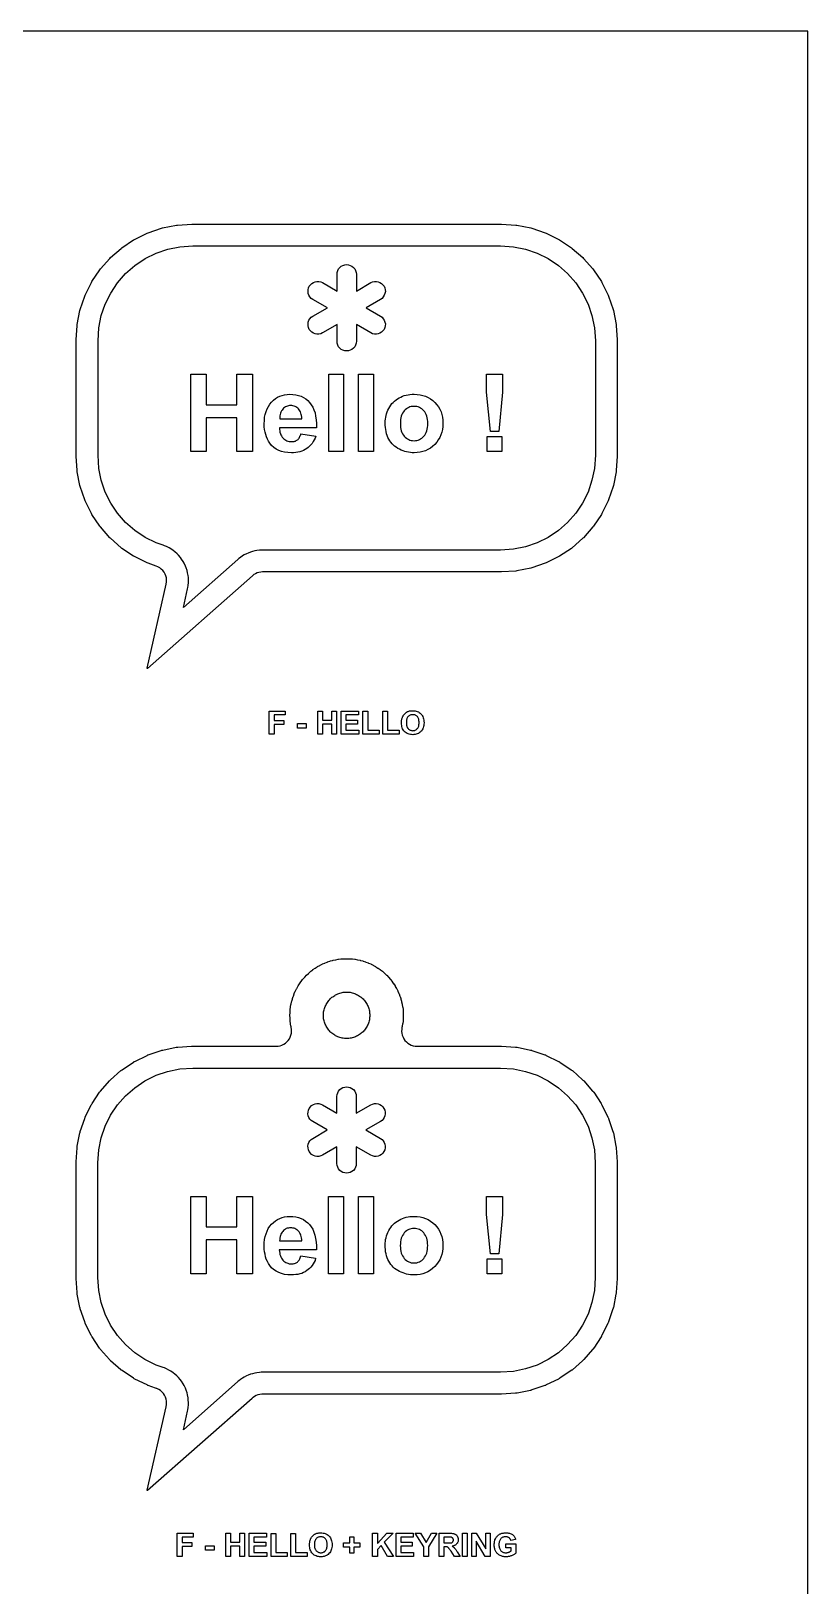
# Model space of a CAD drawing. Header units: millimetres. Extents: x 0 to 300, y 0 to 200.
# Drawn here: x 239.7 to 300, y 79.3 to 200 of the extents above; entities that cross this region are included whole.
import ezdxf

# ---------------------------------------------------------------- set-up
doc = ezdxf.new("R2010")
doc.units = ezdxf.units.MM
for name, color, linetype in [('CUT', 1, 'Continuous'), ('ENGRAVE', 5, 'Continuous'), ('LABELS', 250, 'Continuous'), ('SHEET', 8, 'Continuous')]:
    doc.layers.add(name, color=color, linetype=linetype)

msp = doc.modelspace()

# ---------------------------------------------------------------- linework, layer by layer
at = {"layer": 'CUT'}
for points in [[(248.7, 150.53), (248.7, 150.57), (250.19, 157.09), (250.21, 157.25), (250.22, 157.41), (250.2, 157.57), (250.16, 157.72), (250.1, 157.87), (250.02, 158.01), (249.93, 158.14), (249.81, 158.25), (249.69, 158.35), (249.55, 158.43), (249.4, 158.49), (248.79, 158.7), (248.72, 158.73), (247.73, 159.22), (247.66, 159.25), (246.75, 159.86), (246.69, 159.91), (245.86, 160.64), (245.81, 160.69), (245.08, 161.52), (245.03, 161.58), (244.42, 162.49), (244.38, 162.56), (243.9, 163.55), (243.87, 163.62), (243.51, 164.66), (243.49, 164.74), (243.28, 165.81), (243.27, 165.89), (243.2, 167.01), (243.2, 167.05), (243.2, 176.01), (243.2, 176.05), (243.27, 177.16), (243.28, 177.24), (243.49, 178.32), (243.51, 178.39), (243.87, 179.43), (243.9, 179.51), (244.38, 180.49), (244.42, 180.56), (245.03, 181.47), (245.08, 181.54), (245.81, 182.36), (245.86, 182.42), (246.69, 183.14), (246.75, 183.19), (247.66, 183.8), (247.73, 183.84), (248.72, 184.32), (248.79, 184.35), (249.83, 184.71), (249.9, 184.73), (250.98, 184.94), (251.06, 184.95), (252.18, 185.03), (252.21, 185.03), (276.18, 185.03), (276.21, 185.03), (277.33, 184.95), (277.41, 184.94), (278.49, 184.73), (278.56, 184.71), (279.6, 184.35), (279.67, 184.32), (280.66, 183.84), (280.73, 183.8), (281.64, 183.19), (281.7, 183.14), (282.53, 182.42), (282.59, 182.36), (283.31, 181.54), (283.36, 181.47), (283.97, 180.56), (284.01, 180.49), (284.49, 179.51), (284.52, 179.43), (284.88, 178.39), (284.9, 178.32), (285.11, 177.24), (285.12, 177.16), (285.19, 176.05), (285.2, 176.01), (285.2, 167.05), (285.19, 167.01), (285.12, 165.89), (285.11, 165.81), (284.9, 164.74), (284.88, 164.66), (284.52, 163.62), (284.49, 163.55), (284.01, 162.56), (283.97, 162.49), (283.36, 161.58), (283.31, 161.52), (282.59, 160.69), (282.53, 160.64), (281.7, 159.91), (281.64, 159.86), (280.73, 159.25), (280.66, 159.22), (279.67, 158.73), (279.6, 158.7), (278.56, 158.35), (278.49, 158.33), (277.41, 158.11), (277.33, 158.1), (276.21, 158.03), (276.18, 158.03), (257.67, 158.03), (257.53, 158.02), (257.38, 157.99), (257.25, 157.95), (257.12, 157.89), (256.99, 157.82), (256.88, 157.73), (248.73, 150.55)], [(248.7, 86.74), (248.7, 86.76), (248.71, 86.78), (250.18, 93.25), (250.19, 93.33), (250.2, 93.36), (250.21, 93.52), (250.2, 93.68), (250.18, 93.84), (250.13, 93.99), (250.06, 94.14), (249.97, 94.27), (249.87, 94.39), (249.75, 94.5), (249.61, 94.59), (249.47, 94.66), (249.44, 94.67), (249.36, 94.7), (248.8, 94.89), (248.77, 94.91), (248.73, 94.92), (248.7, 94.94), (247.75, 95.4), (247.71, 95.42), (247.68, 95.44), (247.64, 95.46), (246.76, 96.05), (246.73, 96.08), (246.7, 96.1), (246.67, 96.12), (245.87, 96.82), (245.84, 96.85), (245.82, 96.88), (245.79, 96.91), (245.09, 97.7), (245.07, 97.73), (245.04, 97.76), (245.02, 97.8), (244.43, 98.68), (244.41, 98.71), (244.39, 98.74), (244.37, 98.78), (243.9, 99.73), (243.89, 99.76), (243.87, 99.8), (243.86, 99.84), (243.52, 100.84), (243.51, 100.88), (243.5, 100.92), (243.49, 100.95), (243.28, 101.99), (243.27, 102.03), (243.27, 102.07), (243.27, 102.11), (243.19, 103.2), (243.19, 103.22), (243.19, 103.23), (243.19, 103.25), (243.19, 112.2), (243.19, 112.22), (243.19, 112.23), (243.19, 112.25), (243.27, 113.34), (243.27, 113.38), (243.27, 113.42), (243.28, 113.46), (243.49, 114.5), (243.5, 114.53), (243.51, 114.57), (243.52, 114.61), (243.86, 115.61), (243.87, 115.65), (243.89, 115.69), (243.9, 115.72), (244.37, 116.67), (244.39, 116.71), (244.41, 116.74), (244.43, 116.77), (245.02, 117.66), (245.04, 117.69), (245.07, 117.72), (245.09, 117.75), (245.79, 118.54), (245.82, 118.57), (245.84, 118.6), (245.87, 118.63), (246.67, 119.33), (246.7, 119.35), (246.73, 119.38), (246.76, 119.4), (247.64, 119.99), (247.68, 120.01), (247.71, 120.03), (247.75, 120.05), (248.7, 120.51), (248.73, 120.53), (248.77, 120.55), (248.8, 120.56), (249.81, 120.9), (249.85, 120.91), (249.88, 120.92), (249.92, 120.93), (250.96, 121.14), (251, 121.14), (251.04, 121.15), (251.08, 121.15), (252.16, 121.22), (252.18, 121.22), (252.2, 121.22), (252.22, 121.23), (258.72, 121.23), (258.88, 121.23), (259.03, 121.26), (259.17, 121.31), (259.31, 121.38), (259.44, 121.46), (259.56, 121.56), (259.66, 121.68), (259.75, 121.8), (259.82, 121.94), (259.87, 122.08), (259.91, 122.23), (259.92, 122.38), (259.92, 122.54), (259.9, 122.69), (259.88, 122.75), (259.87, 122.78), (259.84, 122.97), (259.84, 122.99), (259.82, 123.18), (259.81, 123.21), (259.8, 123.39), (259.8, 123.42), (259.79, 123.61), (259.79, 123.64), (259.8, 123.83), (259.8, 123.86), (259.81, 124.04), (259.82, 124.07), (259.84, 124.26), (259.84, 124.29), (259.87, 124.47), (259.88, 124.5), (259.92, 124.68), (259.93, 124.71), (259.98, 124.89), (259.99, 124.92), (260.05, 125.09), (260.06, 125.12), (260.12, 125.3), (260.13, 125.32), (260.21, 125.49), (260.22, 125.52), (260.31, 125.69), (260.32, 125.71), (260.41, 125.87), (260.43, 125.9), (260.53, 126.06), (260.54, 126.08), (260.65, 126.23), (260.67, 126.26), (260.78, 126.4), (260.8, 126.43), (260.92, 126.57), (260.94, 126.59), (261.07, 126.73), (261.09, 126.75), (261.23, 126.88), (261.25, 126.89), (261.39, 127.02), (261.41, 127.04), (261.56, 127.15), (261.58, 127.17), (261.74, 127.28), (261.76, 127.29), (261.92, 127.39), (261.94, 127.41), (262.11, 127.5), (262.13, 127.51), (262.3, 127.6), (262.33, 127.61), (262.5, 127.68), (262.52, 127.7), (262.7, 127.76), (262.72, 127.77), (262.9, 127.83), (262.93, 127.84), (263.11, 127.89), (263.14, 127.9), (263.32, 127.94), (263.35, 127.94), (263.53, 127.98), (263.56, 127.98), (263.75, 128), (263.78, 128.01), (263.96, 128.02), (263.99, 128.02), (264.18, 128.02), (264.21, 128.02), (264.39, 128.02), (264.42, 128.02), (264.61, 128.01), (264.64, 128), (264.82, 127.98), (264.85, 127.98), (265.04, 127.94), (265.07, 127.94), (265.25, 127.9), (265.28, 127.89), (265.46, 127.84), (265.48, 127.83), (265.66, 127.77), (265.69, 127.76), (265.86, 127.7), (265.89, 127.68), (266.06, 127.61), (266.09, 127.6), (266.25, 127.51), (266.28, 127.5), (266.44, 127.41), (266.47, 127.39), (266.62, 127.29), (266.65, 127.28), (266.8, 127.17), (266.83, 127.15), (266.97, 127.04), (267, 127.02), (267.14, 126.89), (267.16, 126.88), (267.29, 126.75), (267.31, 126.73), (267.44, 126.59), (267.46, 126.57), (267.58, 126.43), (267.6, 126.4), (267.72, 126.26), (267.74, 126.23), (267.84, 126.08), (267.86, 126.06), (267.96, 125.9), (267.97, 125.87), (268.07, 125.71), (268.08, 125.69), (268.16, 125.52), (268.18, 125.49), (268.25, 125.32), (268.26, 125.3), (268.33, 125.12), (268.34, 125.09), (268.4, 124.92), (268.41, 124.89), (268.46, 124.71), (268.46, 124.68), (268.51, 124.5), (268.51, 124.47), (268.54, 124.29), (268.55, 124.26), (268.57, 124.07), (268.57, 124.04), (268.59, 123.86), (268.59, 123.83), (268.59, 123.64), (268.59, 123.61), (268.59, 123.42), (268.59, 123.39), (268.57, 123.21), (268.57, 123.18), (268.55, 122.99), (268.54, 122.97), (268.51, 122.78), (268.51, 122.75), (268.49, 122.69), (268.47, 122.54), (268.46, 122.38), (268.48, 122.23), (268.51, 122.08), (268.57, 121.94), (268.64, 121.8), (268.72, 121.68), (268.83, 121.56), (268.94, 121.46), (269.07, 121.38), (269.21, 121.31), (269.36, 121.26), (269.51, 121.23), (269.66, 121.23), (276.16, 121.23), (276.18, 121.22), (276.2, 121.22), (276.22, 121.22), (277.31, 121.15), (277.35, 121.15), (277.39, 121.14), (277.43, 121.14), (278.46, 120.93), (278.5, 120.92), (278.54, 120.91), (278.58, 120.9), (279.58, 120.56), (279.62, 120.55), (279.65, 120.53), (279.69, 120.51), (280.64, 120.05), (280.67, 120.03), (280.71, 120.01), (280.74, 119.99), (281.62, 119.4), (281.65, 119.38), (281.69, 119.35), (281.72, 119.33), (282.51, 118.63), (282.54, 118.6), (282.57, 118.57), (282.6, 118.54), (283.29, 117.75), (283.32, 117.72), (283.34, 117.69), (283.37, 117.66), (283.95, 116.77), (283.98, 116.74), (283.99, 116.71), (284.01, 116.67), (284.48, 115.72), (284.5, 115.69), (284.51, 115.65), (284.53, 115.61), (284.87, 114.61), (284.88, 114.57), (284.89, 114.53), (284.9, 114.5), (285.1, 113.46), (285.11, 113.42), (285.12, 113.38), (285.12, 113.34), (285.19, 112.25), (285.19, 112.23), (285.19, 112.22), (285.19, 112.2), (285.19, 103.25), (285.19, 103.23), (285.19, 103.22), (285.19, 103.2), (285.12, 102.11), (285.12, 102.07), (285.11, 102.03), (285.1, 101.99), (284.9, 100.95), (284.89, 100.92), (284.88, 100.88), (284.87, 100.84), (284.53, 99.84), (284.51, 99.8), (284.5, 99.76), (284.48, 99.73), (284.01, 98.78), (283.99, 98.74), (283.98, 98.71), (283.95, 98.68), (283.37, 97.8), (283.34, 97.76), (283.32, 97.73), (283.29, 97.7), (282.6, 96.91), (282.57, 96.88), (282.54, 96.85), (282.51, 96.82), (281.72, 96.12), (281.69, 96.1), (281.65, 96.08), (281.62, 96.05), (280.74, 95.46), (280.71, 95.44), (280.67, 95.42), (280.64, 95.4), (279.69, 94.94), (279.65, 94.92), (279.62, 94.91), (279.58, 94.89), (278.58, 94.55), (278.54, 94.54), (278.5, 94.53), (278.46, 94.52), (277.43, 94.31), (277.39, 94.31), (277.35, 94.3), (277.31, 94.3), (276.22, 94.23), (276.2, 94.23), (276.18, 94.23), (276.16, 94.23), (257.7, 94.23), (257.63, 94.22), (257.6, 94.22), (257.45, 94.2), (257.31, 94.17), (257.18, 94.12), (257.05, 94.05), (256.93, 93.97), (256.9, 93.95), (256.85, 93.9), (248.74, 86.76), (248.72, 86.75)], [(265.99, 123.63), (265.99, 123.54), (265.98, 123.45), (265.97, 123.36), (265.96, 123.27), (265.94, 123.19), (265.92, 123.1), (265.89, 123.02), (265.86, 122.94), (265.82, 122.86), (265.78, 122.78), (265.74, 122.7), (265.69, 122.63), (265.64, 122.55), (265.58, 122.48), (265.53, 122.42), (265.47, 122.35), (265.4, 122.29), (265.33, 122.23), (265.27, 122.18), (265.19, 122.13), (265.12, 122.08), (265.04, 122.04), (264.96, 122), (264.88, 121.96), (264.8, 121.93), (264.72, 121.9), (264.63, 121.88), (264.54, 121.86), (264.46, 121.84), (264.37, 121.83), (264.28, 121.83), (264.19, 121.83), (264.1, 121.83), (264.02, 121.83), (263.93, 121.84), (263.84, 121.86), (263.76, 121.88), (263.67, 121.9), (263.59, 121.93), (263.5, 121.96), (263.42, 122), (263.34, 122.04), (263.27, 122.08), (263.19, 122.13), (263.12, 122.18), (263.05, 122.23), (262.98, 122.29), (262.92, 122.35), (262.86, 122.42), (262.8, 122.48), (262.75, 122.55), (262.7, 122.63), (262.65, 122.7), (262.61, 122.78), (262.57, 122.86), (262.53, 122.94), (262.5, 123.02), (262.47, 123.1), (262.45, 123.19), (262.43, 123.27), (262.41, 123.36), (262.4, 123.45), (262.39, 123.54), (262.39, 123.63), (262.39, 123.71), (262.4, 123.8), (262.41, 123.89), (262.43, 123.98), (262.45, 124.06), (262.47, 124.15), (262.5, 124.23), (262.53, 124.31), (262.57, 124.39), (262.61, 124.47), (262.65, 124.55), (262.7, 124.63), (262.75, 124.7), (262.8, 124.77), (262.86, 124.83), (262.92, 124.9), (262.98, 124.96), (263.05, 125.02), (263.12, 125.07), (263.19, 125.12), (263.27, 125.17), (263.34, 125.21), (263.42, 125.25), (263.5, 125.29), (263.59, 125.32), (263.67, 125.35), (263.76, 125.37), (263.84, 125.39), (263.93, 125.41), (264.02, 125.42), (264.1, 125.42), (264.19, 125.43), (264.28, 125.42), (264.37, 125.42), (264.46, 125.41), (264.54, 125.39), (264.63, 125.37), (264.72, 125.35), (264.8, 125.32), (264.88, 125.29), (264.96, 125.25), (265.04, 125.21), (265.12, 125.17), (265.19, 125.12), (265.27, 125.07), (265.33, 125.02), (265.4, 124.96), (265.47, 124.9), (265.53, 124.83), (265.58, 124.77), (265.64, 124.7), (265.69, 124.63), (265.74, 124.55), (265.78, 124.47), (265.82, 124.39), (265.86, 124.31), (265.89, 124.23), (265.92, 124.15), (265.94, 124.06), (265.96, 123.98), (265.97, 123.89), (265.98, 123.8), (265.99, 123.71)]]:
    msp.add_lwpolyline(points, close=True, dxfattribs=at)
at = {"layer": 'ENGRAVE'}
for points in [[(244.9, 167.08), (244.9, 175.97), (244.96, 176.98), (245.15, 177.92), (245.45, 178.82), (245.88, 179.67), (246.41, 180.47), (247.04, 181.19), (247.75, 181.82), (248.55, 182.35), (249.4, 182.77), (250.31, 183.07), (251.24, 183.26), (252.25, 183.33), (276.14, 183.33), (277.15, 183.26), (278.08, 183.07), (278.99, 182.77), (279.84, 182.35), (280.64, 181.82), (281.35, 181.19), (281.98, 180.47), (282.51, 179.67), (282.94, 178.82), (283.24, 177.92), (283.43, 176.98), (283.5, 175.97), (283.5, 167.08), (283.43, 166.07), (283.24, 165.14), (282.94, 164.23), (282.51, 163.38), (281.98, 162.59), (281.35, 161.87), (280.64, 161.24), (279.84, 160.71), (278.99, 160.29), (278.08, 159.98), (277.15, 159.79), (276.14, 159.73), (257.67, 159.73), (257.57, 159.72), (257.42, 159.72), (257.22, 159.69), (257.08, 159.66), (256.88, 159.62), (256.74, 159.57), (256.55, 159.5), (256.42, 159.44), (256.24, 159.35), (256.12, 159.27), (255.95, 159.16), (255.83, 159.07), (255.75, 159), (251.52, 155.28), (251.84, 156.71), (251.87, 156.82), (251.89, 156.98), (251.91, 157.21), (251.91, 157.37), (251.91, 157.59), (251.89, 157.75), (251.85, 157.97), (251.81, 158.13), (251.74, 158.35), (251.68, 158.49), (251.58, 158.7), (251.51, 158.84), (251.38, 159.03), (251.29, 159.16), (251.14, 159.33), (251.03, 159.44), (250.86, 159.59), (250.73, 159.69), (250.54, 159.82), (250.41, 159.9), (250.2, 160), (250.05, 160.06), (249.95, 160.1), (249.4, 160.29), (248.55, 160.71), (247.75, 161.24), (247.04, 161.87), (246.41, 162.59), (245.88, 163.38), (245.45, 164.23), (245.15, 165.14), (244.96, 166.07)], [(263.46, 181.27), (263.5, 181.41), (263.57, 181.54), (263.66, 181.66), (263.78, 181.75), (263.91, 181.82), (264.05, 181.86), (264.2, 181.88), (264.34, 181.86), (264.48, 181.82), (264.61, 181.75), (264.73, 181.66), (264.82, 181.54), (264.89, 181.41), (264.93, 181.27), (264.95, 181.13), (264.95, 179.83), (266.07, 180.48), (266.21, 180.54), (266.35, 180.57), (266.5, 180.58), (266.64, 180.55), (266.78, 180.5), (266.9, 180.42), (267.01, 180.32), (267.1, 180.2), (267.16, 180.07), (267.19, 179.92), (267.2, 179.78), (267.17, 179.63), (267.12, 179.5), (267.04, 179.37), (266.94, 179.26), (266.82, 179.18), (265.7, 178.53), (266.82, 177.88), (266.94, 177.79), (267.04, 177.68), (267.12, 177.56), (267.17, 177.42), (267.2, 177.28), (267.19, 177.13), (267.16, 176.99), (267.1, 176.85), (267.01, 176.73), (266.9, 176.63), (266.78, 176.55), (266.64, 176.5), (266.5, 176.48), (266.35, 176.48), (266.21, 176.52), (266.07, 176.58), (264.95, 177.23), (264.95, 175.93), (264.93, 175.78), (264.89, 175.64), (264.82, 175.51), (264.73, 175.4), (264.61, 175.3), (264.48, 175.23), (264.34, 175.19), (264.2, 175.18), (264.05, 175.19), (263.91, 175.23), (263.78, 175.3), (263.66, 175.4), (263.57, 175.51), (263.5, 175.64), (263.46, 175.78), (263.45, 175.93), (263.45, 177.23), (262.32, 176.58), (262.18, 176.52), (262.04, 176.48), (261.89, 176.48), (261.75, 176.5), (261.61, 176.55), (261.49, 176.63), (261.38, 176.73), (261.29, 176.85), (261.23, 176.99), (261.2, 177.13), (261.2, 177.28), (261.22, 177.42), (261.27, 177.56), (261.35, 177.68), (261.45, 177.79), (261.57, 177.88), (262.7, 178.53), (261.57, 179.18), (261.45, 179.26), (261.35, 179.37), (261.27, 179.5), (261.22, 179.63), (261.2, 179.78), (261.2, 179.92), (261.23, 180.07), (261.29, 180.2), (261.38, 180.32), (261.49, 180.42), (261.61, 180.5), (261.75, 180.55), (261.89, 180.58), (262.04, 180.57), (262.18, 180.54), (262.32, 180.48), (263.45, 179.83), (263.45, 181.13)], [(253.3, 171.01), (255.68, 171.01), (255.68, 173.38), (256.89, 173.38), (256.89, 167.38), (255.68, 167.38), (255.68, 170), (253.3, 170), (253.3, 167.38), (252.09, 167.38), (252.09, 173.38), (253.3, 173.38)], [(263.95, 167.38), (262.8, 167.38), (262.8, 173.38), (263.95, 173.38)], [(266.27, 167.38), (265.12, 167.38), (265.12, 173.38), (266.27, 173.38)], [(276.3, 173.38), (276.3, 171.97), (276, 168.92), (275.35, 168.92), (275.05, 171.97), (275.05, 173.38)], [(261.6, 168.14), (261.51, 168.01), (261.42, 167.9), (261.32, 167.79), (261.21, 167.69), (261.1, 167.61), (260.98, 167.53), (260.85, 167.46), (260.71, 167.41), (260.56, 167.36), (260.41, 167.32), (260.25, 167.3), (260.08, 167.28), (259.91, 167.28), (259.63, 167.29), (259.38, 167.32), (259.14, 167.38), (258.92, 167.46), (258.72, 167.57), (258.54, 167.69), (258.37, 167.84), (258.23, 168.02), (258.13, 168.17), (258.04, 168.33), (257.97, 168.51), (257.91, 168.69), (257.86, 168.88), (257.83, 169.08), (257.8, 169.3), (257.8, 169.52), (257.81, 169.78), (257.83, 170.03), (257.88, 170.26), (257.94, 170.48), (258.02, 170.68), (258.12, 170.87), (258.23, 171.05), (258.36, 171.21), (258.51, 171.35), (258.66, 171.48), (258.83, 171.58), (259, 171.67), (259.19, 171.73), (259.38, 171.78), (259.58, 171.81), (259.79, 171.82), (260.03, 171.81), (260.25, 171.78), (260.46, 171.73), (260.66, 171.66), (260.84, 171.57), (261.02, 171.46), (261.18, 171.33), (261.32, 171.18), (261.45, 171.01), (261.57, 170.82), (261.66, 170.6), (261.74, 170.37), (261.79, 170.11), (261.83, 169.84), (261.86, 169.54), (261.86, 169.22), (258.98, 169.22), (258.98, 169.09), (259, 168.98), (259.02, 168.87), (259.05, 168.76), (259.09, 168.67), (259.14, 168.58), (259.19, 168.5), (259.26, 168.42), (259.32, 168.35), (259.4, 168.3), (259.47, 168.25), (259.55, 168.21), (259.64, 168.18), (259.73, 168.15), (259.82, 168.14), (259.92, 168.14), (259.98, 168.14), (260.05, 168.15), (260.11, 168.16), (260.17, 168.17), (260.22, 168.19), (260.28, 168.22), (260.33, 168.25), (260.37, 168.28), (260.42, 168.32), (260.46, 168.37), (260.5, 168.42), (260.53, 168.48), (260.57, 168.54), (260.6, 168.61), (260.63, 168.68), (260.65, 168.76), (261.8, 168.57), (261.74, 168.41), (261.67, 168.27)], [(267.26, 170.17), (267.3, 170.31), (267.35, 170.45), (267.4, 170.59), (267.47, 170.72), (267.54, 170.85), (267.63, 170.97), (267.71, 171.09), (267.81, 171.19), (267.91, 171.29), (268.03, 171.38), (268.14, 171.46), (268.27, 171.54), (268.4, 171.6), (268.54, 171.66), (268.67, 171.71), (268.82, 171.75), (268.96, 171.78), (269.11, 171.8), (269.27, 171.82), (269.43, 171.82), (269.67, 171.81), (269.9, 171.78), (270.12, 171.73), (270.32, 171.66), (270.52, 171.57), (270.71, 171.46), (270.88, 171.33), (271.04, 171.18), (271.19, 171.01), (271.32, 170.84), (271.43, 170.65), (271.52, 170.46), (271.58, 170.25), (271.63, 170.03), (271.66, 169.8), (271.67, 169.56), (271.66, 169.32), (271.63, 169.09), (271.58, 168.87), (271.51, 168.66), (271.42, 168.46), (271.31, 168.27), (271.19, 168.09), (271.04, 167.93), (270.87, 167.77), (270.7, 167.64), (270.51, 167.53), (270.32, 167.44), (270.11, 167.37), (269.9, 167.32), (269.67, 167.29), (269.43, 167.28), (269.29, 167.28), (269.14, 167.29), (268.99, 167.32), (268.85, 167.35), (268.71, 167.38), (268.57, 167.43), (268.43, 167.48), (268.29, 167.55), (268.16, 167.62), (268.04, 167.7), (267.92, 167.79), (267.82, 167.88), (267.72, 167.98), (267.63, 168.09), (267.54, 168.21), (267.47, 168.34), (267.4, 168.47), (267.35, 168.61), (267.3, 168.76), (267.26, 168.92), (267.23, 169.08), (267.2, 169.25), (267.19, 169.43), (267.19, 169.61), (267.19, 169.75), (267.2, 169.89), (267.23, 170.04)], [(260.65, 170.36), (260.61, 170.45), (260.57, 170.54), (260.52, 170.61), (260.46, 170.68), (260.4, 170.74), (260.33, 170.79), (260.26, 170.84), (260.19, 170.88), (260.11, 170.9), (260.03, 170.92), (259.95, 170.94), (259.86, 170.94), (259.77, 170.94), (259.68, 170.92), (259.6, 170.9), (259.52, 170.87), (259.44, 170.83), (259.37, 170.79), (259.3, 170.73), (259.24, 170.67), (259.18, 170.59), (259.13, 170.52), (259.09, 170.43), (259.06, 170.34), (259.03, 170.25), (259.01, 170.14), (259, 170.04), (259, 169.92), (260.72, 169.92), (260.71, 170.04), (260.7, 170.16), (260.67, 170.26)], [(268.44, 168.98), (268.49, 168.86), (268.54, 168.75), (268.6, 168.65), (268.67, 168.56), (268.75, 168.48), (268.84, 168.41), (268.92, 168.35), (269.02, 168.3), (269.11, 168.26), (269.21, 168.24), (269.32, 168.22), (269.43, 168.21), (269.54, 168.22), (269.65, 168.24), (269.75, 168.26), (269.84, 168.3), (269.94, 168.35), (270.02, 168.41), (270.11, 168.48), (270.19, 168.56), (270.26, 168.65), (270.32, 168.75), (270.37, 168.86), (270.41, 168.98), (270.45, 169.11), (270.47, 169.25), (270.49, 169.4), (270.49, 169.56), (270.49, 169.71), (270.47, 169.86), (270.45, 169.99), (270.41, 170.12), (270.37, 170.24), (270.32, 170.35), (270.26, 170.45), (270.19, 170.54), (270.11, 170.62), (270.02, 170.69), (269.94, 170.75), (269.84, 170.8), (269.75, 170.84), (269.65, 170.86), (269.54, 170.88), (269.43, 170.88), (269.32, 170.88), (269.21, 170.86), (269.11, 170.84), (269.02, 170.8), (268.92, 170.75), (268.84, 170.69), (268.75, 170.62), (268.67, 170.54), (268.6, 170.45), (268.54, 170.35), (268.49, 170.24), (268.44, 170.12), (268.41, 169.99), (268.38, 169.85), (268.37, 169.71), (268.37, 169.55), (268.37, 169.39), (268.38, 169.24), (268.41, 169.11)], [(276.25, 168.53), (276.25, 167.38), (275.1, 167.38), (275.1, 168.53)], [(244.89, 112.17), (244.96, 113.18), (245.15, 114.11), (245.45, 115.02), (245.87, 115.87), (246.4, 116.67), (247.03, 117.38), (247.75, 118.01), (248.54, 118.54), (249.4, 118.97), (250.3, 119.27), (251.24, 119.46), (252.25, 119.53), (276.14, 119.53), (277.15, 119.46), (278.08, 119.27), (278.98, 118.97), (279.84, 118.54), (280.63, 118.01), (281.35, 117.38), (281.98, 116.67), (282.51, 115.87), (282.93, 115.02), (283.24, 114.11), (283.43, 113.18), (283.49, 112.17), (283.49, 103.28), (283.43, 102.27), (283.24, 101.34), (282.93, 100.43), (282.51, 99.58), (281.98, 98.78), (281.35, 98.07), (280.63, 97.44), (279.84, 96.91), (278.98, 96.48), (278.08, 96.18), (277.15, 95.99), (276.14, 95.93), (257.67, 95.93), (257.57, 95.92), (257.42, 95.91), (257.22, 95.89), (257.08, 95.86), (256.88, 95.81), (256.74, 95.77), (256.55, 95.7), (256.42, 95.64), (256.24, 95.55), (256.11, 95.47), (255.95, 95.36), (255.83, 95.27), (255.75, 95.2), (251.52, 91.47), (251.84, 92.91), (251.86, 93.02), (251.89, 93.18), (251.91, 93.41), (251.91, 93.56), (251.9, 93.79), (251.89, 93.95), (251.85, 94.17), (251.81, 94.33), (251.74, 94.54), (251.68, 94.69), (251.58, 94.9), (251.5, 95.04), (251.38, 95.23), (251.28, 95.36), (251.14, 95.53), (251.02, 95.64), (250.86, 95.79), (250.73, 95.89), (250.54, 96.02), (250.4, 96.1), (250.2, 96.2), (250.05, 96.26), (249.95, 96.3), (249.4, 96.48), (248.54, 96.91), (247.75, 97.44), (247.03, 98.07), (246.4, 98.78), (245.87, 99.58), (245.45, 100.43), (245.15, 101.34), (244.96, 102.27), (244.89, 103.28)], [(263.5, 117.61), (263.57, 117.74), (263.66, 117.86), (263.78, 117.95), (263.91, 118.02), (264.05, 118.06), (264.19, 118.08), (264.34, 118.06), (264.48, 118.02), (264.61, 117.95), (264.72, 117.86), (264.82, 117.74), (264.89, 117.61), (264.93, 117.47), (264.94, 117.33), (264.94, 116.02), (266.07, 116.67), (266.2, 116.74), (266.35, 116.77), (266.49, 116.77), (266.64, 116.75), (266.78, 116.7), (266.9, 116.62), (267.01, 116.52), (267.09, 116.4), (267.15, 116.27), (267.19, 116.12), (267.19, 115.98), (267.17, 115.83), (267.12, 115.69), (267.04, 115.57), (266.94, 115.46), (266.82, 115.38), (265.69, 114.73), (266.82, 114.07), (266.94, 113.99), (267.04, 113.88), (267.12, 113.76), (267.17, 113.62), (267.19, 113.47), (267.19, 113.33), (267.15, 113.18), (267.09, 113.05), (267.01, 112.93), (266.9, 112.83), (266.78, 112.75), (266.64, 112.7), (266.49, 112.68), (266.35, 112.68), (266.2, 112.71), (266.07, 112.78), (264.94, 113.43), (264.94, 112.13), (264.93, 111.98), (264.89, 111.84), (264.82, 111.71), (264.72, 111.59), (264.61, 111.5), (264.48, 111.43), (264.34, 111.39), (264.19, 111.38), (264.05, 111.39), (263.91, 111.43), (263.78, 111.5), (263.66, 111.59), (263.57, 111.71), (263.5, 111.84), (263.46, 111.98), (263.44, 112.13), (263.44, 113.43), (262.32, 112.78), (262.18, 112.71), (262.04, 112.68), (261.89, 112.68), (261.75, 112.7), (261.61, 112.75), (261.48, 112.83), (261.38, 112.93), (261.29, 113.05), (261.23, 113.18), (261.2, 113.33), (261.19, 113.47), (261.22, 113.62), (261.27, 113.76), (261.35, 113.88), (261.45, 113.99), (261.57, 114.07), (262.69, 114.73), (261.57, 115.38), (261.45, 115.46), (261.35, 115.57), (261.27, 115.69), (261.22, 115.83), (261.19, 115.98), (261.2, 116.12), (261.23, 116.27), (261.29, 116.4), (261.38, 116.52), (261.48, 116.62), (261.61, 116.7), (261.75, 116.75), (261.89, 116.77), (262.04, 116.77), (262.18, 116.74), (262.32, 116.67), (263.44, 116.02), (263.44, 117.33), (263.46, 117.47)], [(255.68, 107.21), (255.68, 109.57), (256.89, 109.57), (256.89, 103.57), (255.68, 103.57), (255.68, 106.2), (253.3, 106.2), (253.3, 103.57), (252.09, 103.57), (252.09, 109.57), (253.3, 109.57), (253.3, 107.21)], [(262.79, 103.57), (262.79, 109.57), (263.94, 109.57), (263.94, 103.57)], [(265.12, 103.57), (265.12, 109.57), (266.27, 109.57), (266.27, 103.57)], [(276.3, 108.17), (276, 105.12), (275.35, 105.12), (275.05, 108.17), (275.05, 109.57), (276.3, 109.57)], [(261.51, 104.21), (261.42, 104.09), (261.32, 103.99), (261.21, 103.89), (261.1, 103.81), (260.97, 103.73), (260.84, 103.66), (260.71, 103.6), (260.56, 103.56), (260.41, 103.52), (260.25, 103.5), (260.08, 103.48), (259.9, 103.48), (259.63, 103.49), (259.37, 103.52), (259.14, 103.58), (258.92, 103.66), (258.72, 103.77), (258.53, 103.89), (258.37, 104.04), (258.23, 104.22), (258.12, 104.37), (258.04, 104.53), (257.96, 104.71), (257.9, 104.89), (257.86, 105.08), (257.82, 105.28), (257.8, 105.49), (257.8, 105.71), (257.8, 105.98), (257.83, 106.23), (257.88, 106.46), (257.94, 106.68), (258.02, 106.88), (258.11, 107.07), (258.23, 107.25), (258.36, 107.41), (258.51, 107.55), (258.66, 107.67), (258.83, 107.78), (259, 107.87), (259.18, 107.93), (259.38, 107.98), (259.58, 108.01), (259.79, 108.02), (260.03, 108.01), (260.25, 107.98), (260.46, 107.93), (260.66, 107.86), (260.84, 107.77), (261.01, 107.66), (261.17, 107.53), (261.32, 107.38), (261.45, 107.21), (261.56, 107.02), (261.66, 106.8), (261.73, 106.57), (261.79, 106.31), (261.83, 106.03), (261.85, 105.74), (261.86, 105.42), (258.97, 105.42), (258.98, 105.29), (259, 105.17), (259.02, 105.06), (259.05, 104.96), (259.09, 104.87), (259.14, 104.78), (259.19, 104.69), (259.25, 104.62), (259.32, 104.55), (259.39, 104.5), (259.47, 104.45), (259.55, 104.41), (259.64, 104.38), (259.73, 104.35), (259.82, 104.34), (259.92, 104.34), (259.98, 104.34), (260.05, 104.34), (260.11, 104.36), (260.16, 104.37), (260.22, 104.39), (260.27, 104.42), (260.32, 104.45), (260.37, 104.48), (260.41, 104.52), (260.46, 104.57), (260.5, 104.62), (260.53, 104.68), (260.57, 104.74), (260.6, 104.81), (260.62, 104.88), (260.65, 104.96), (261.79, 104.77), (261.74, 104.61), (261.67, 104.47), (261.59, 104.33)], [(267.29, 106.51), (267.34, 106.65), (267.4, 106.78), (267.47, 106.92), (267.54, 107.05), (267.62, 107.17), (267.71, 107.28), (267.81, 107.39), (267.91, 107.49), (268.02, 107.58), (268.14, 107.66), (268.27, 107.74), (268.4, 107.8), (268.53, 107.86), (268.67, 107.91), (268.82, 107.95), (268.96, 107.98), (269.11, 108), (269.27, 108.01), (269.42, 108.02), (269.66, 108.01), (269.89, 107.98), (270.11, 107.93), (270.32, 107.86), (270.52, 107.77), (270.7, 107.66), (270.88, 107.53), (271.04, 107.38), (271.19, 107.21), (271.32, 107.04), (271.42, 106.85), (271.51, 106.65), (271.58, 106.45), (271.63, 106.23), (271.66, 106), (271.67, 105.76), (271.66, 105.52), (271.63, 105.29), (271.58, 105.07), (271.51, 104.86), (271.42, 104.66), (271.31, 104.47), (271.18, 104.29), (271.03, 104.12), (270.87, 103.97), (270.7, 103.84), (270.51, 103.73), (270.32, 103.64), (270.11, 103.57), (269.89, 103.52), (269.67, 103.49), (269.43, 103.48), (269.28, 103.48), (269.14, 103.49), (268.99, 103.51), (268.85, 103.54), (268.71, 103.58), (268.57, 103.63), (268.43, 103.68), (268.29, 103.75), (268.16, 103.82), (268.04, 103.9), (267.92, 103.98), (267.81, 104.08), (267.72, 104.18), (267.62, 104.29), (267.54, 104.41), (267.47, 104.54), (267.4, 104.67), (267.34, 104.81), (267.29, 104.96), (267.26, 105.12), (267.22, 105.28), (267.2, 105.45), (267.19, 105.63), (267.18, 105.81), (267.19, 105.95), (267.2, 106.09), (267.22, 106.23), (267.26, 106.37)], [(260.61, 106.65), (260.56, 106.73), (260.51, 106.81), (260.46, 106.88), (260.39, 106.94), (260.33, 106.99), (260.26, 107.04), (260.18, 107.07), (260.11, 107.1), (260.03, 107.12), (259.94, 107.14), (259.86, 107.14), (259.77, 107.13), (259.68, 107.12), (259.59, 107.1), (259.51, 107.07), (259.44, 107.03), (259.37, 106.98), (259.3, 106.93), (259.24, 106.86), (259.18, 106.79), (259.13, 106.72), (259.09, 106.63), (259.05, 106.54), (259.03, 106.45), (259.01, 106.34), (259, 106.23), (258.99, 106.12), (260.71, 106.12), (260.71, 106.24), (260.69, 106.35), (260.67, 106.46), (260.64, 106.56)], [(268.48, 105.06), (268.54, 104.95), (268.6, 104.85), (268.67, 104.76), (268.75, 104.68), (268.83, 104.61), (268.92, 104.55), (269.01, 104.5), (269.11, 104.46), (269.21, 104.43), (269.32, 104.42), (269.43, 104.41), (269.54, 104.42), (269.64, 104.43), (269.74, 104.46), (269.84, 104.5), (269.93, 104.55), (270.02, 104.61), (270.1, 104.68), (270.18, 104.76), (270.25, 104.85), (270.32, 104.95), (270.37, 105.06), (270.41, 105.18), (270.44, 105.31), (270.47, 105.45), (270.48, 105.6), (270.49, 105.76), (270.48, 105.91), (270.47, 106.06), (270.44, 106.19), (270.41, 106.32), (270.37, 106.44), (270.32, 106.55), (270.25, 106.65), (270.18, 106.74), (270.1, 106.82), (270.02, 106.89), (269.93, 106.95), (269.84, 107), (269.74, 107.03), (269.64, 107.06), (269.54, 107.08), (269.43, 107.08), (269.32, 107.08), (269.21, 107.06), (269.11, 107.03), (269.01, 107), (268.92, 106.95), (268.83, 106.89), (268.75, 106.82), (268.67, 106.74), (268.6, 106.65), (268.54, 106.55), (268.48, 106.44), (268.44, 106.32), (268.41, 106.19), (268.38, 106.05), (268.37, 105.9), (268.36, 105.75), (268.37, 105.59), (268.38, 105.44), (268.41, 105.31), (268.44, 105.18)], [(276.25, 103.57), (275.1, 103.57), (275.1, 104.72), (276.25, 104.72)]]:
    msp.add_lwpolyline(points, close=True, dxfattribs=at)
at = {"layer": 'LABELS'}
for points in [[(259.43, 146.93), (258.56, 146.93), (258.56, 146.5), (259.31, 146.5), (259.31, 146.2), (258.56, 146.2), (258.56, 145.43), (258.19, 145.43), (258.19, 147.23), (259.43, 147.23)], [(262.33, 146.52), (263.04, 146.52), (263.04, 147.23), (263.4, 147.23), (263.4, 145.43), (263.04, 145.43), (263.04, 146.22), (262.33, 146.22), (262.33, 145.43), (261.96, 145.43), (261.96, 147.23), (262.33, 147.23)], [(265.11, 146.93), (264.14, 146.93), (264.14, 146.53), (265.04, 146.53), (265.04, 146.23), (264.14, 146.23), (264.14, 145.74), (265.15, 145.74), (265.15, 145.43), (263.78, 145.43), (263.78, 147.23), (265.11, 147.23)], [(265.83, 145.74), (266.73, 145.74), (266.73, 145.43), (265.46, 145.43), (265.46, 147.22), (265.83, 147.22)], [(267.36, 145.74), (268.27, 145.74), (268.27, 145.43), (267, 145.43), (267, 147.22), (267.36, 147.22)], [(268.47, 146.57), (268.48, 146.63), (268.5, 146.68), (268.52, 146.74), (268.53, 146.78), (268.55, 146.82), (268.57, 146.85), (268.59, 146.88), (268.61, 146.91), (268.63, 146.94), (268.65, 146.97), (268.68, 147), (268.7, 147.03), (268.73, 147.06), (268.76, 147.08), (268.78, 147.1), (268.81, 147.13), (268.84, 147.14), (268.87, 147.16), (268.9, 147.18), (268.93, 147.19), (268.98, 147.21), (269.02, 147.22), (269.07, 147.24), (269.12, 147.25), (269.17, 147.25), (269.22, 147.26), (269.27, 147.26), (269.32, 147.26), (269.42, 147.26), (269.51, 147.25), (269.6, 147.23), (269.68, 147.2), (269.76, 147.17), (269.83, 147.12), (269.9, 147.07), (269.96, 147.02), (270.02, 146.95), (270.06, 146.88), (270.1, 146.8), (270.14, 146.72), (270.16, 146.63), (270.18, 146.54), (270.19, 146.44), (270.2, 146.33), (270.19, 146.22), (270.18, 146.12), (270.16, 146.03), (270.14, 145.94), (270.11, 145.86), (270.06, 145.78), (270.02, 145.71), (269.96, 145.65), (269.9, 145.59), (269.83, 145.54), (269.76, 145.5), (269.68, 145.46), (269.6, 145.44), (269.52, 145.42), (269.42, 145.41), (269.33, 145.4), (269.23, 145.41), (269.14, 145.42), (269.05, 145.44), (268.97, 145.46), (268.89, 145.5), (268.82, 145.54), (268.75, 145.59), (268.69, 145.65), (268.63, 145.71), (268.59, 145.78), (268.54, 145.86), (268.51, 145.94), (268.49, 146.03), (268.47, 146.12), (268.46, 146.22), (268.45, 146.32), (268.45, 146.39), (268.46, 146.45), (268.46, 146.52)], [(261.06, 146.26), (261.06, 145.91), (260.38, 145.91), (260.38, 146.26)], [(268.86, 146.07), (268.88, 146.01), (268.91, 145.96), (268.93, 145.91), (268.97, 145.87), (269, 145.83), (269.04, 145.8), (269.08, 145.77), (269.13, 145.75), (269.17, 145.74), (269.22, 145.72), (269.27, 145.72), (269.33, 145.71), (269.38, 145.72), (269.43, 145.72), (269.48, 145.73), (269.52, 145.75), (269.57, 145.77), (269.61, 145.8), (269.65, 145.83), (269.68, 145.87), (269.72, 145.91), (269.74, 145.96), (269.77, 146.01), (269.79, 146.07), (269.8, 146.13), (269.81, 146.19), (269.82, 146.26), (269.82, 146.34), (269.82, 146.41), (269.81, 146.48), (269.8, 146.55), (269.79, 146.61), (269.77, 146.66), (269.75, 146.71), (269.72, 146.76), (269.69, 146.8), (269.65, 146.84), (269.61, 146.87), (269.57, 146.89), (269.53, 146.91), (269.48, 146.93), (269.43, 146.94), (269.38, 146.95), (269.33, 146.95), (269.27, 146.95), (269.22, 146.94), (269.17, 146.93), (269.12, 146.91), (269.08, 146.89), (269.04, 146.87), (269, 146.84), (268.96, 146.8), (268.93, 146.76), (268.9, 146.71), (268.88, 146.66), (268.86, 146.61), (268.85, 146.55), (268.84, 146.48), (268.83, 146.41), (268.83, 146.33), (268.83, 146.26), (268.84, 146.19), (268.85, 146.13)], [(251.42, 83.13), (251.42, 82.71), (252.17, 82.71), (252.17, 82.4), (251.42, 82.4), (251.42, 81.64), (251.05, 81.64), (251.05, 83.44), (252.29, 83.44), (252.29, 83.13)], [(255.9, 82.73), (255.9, 83.44), (256.26, 83.44), (256.26, 81.64), (255.9, 81.64), (255.9, 82.42), (255.19, 82.42), (255.19, 81.64), (254.82, 81.64), (254.82, 83.44), (255.19, 83.44), (255.19, 82.73)], [(257, 83.13), (257, 82.73), (257.91, 82.73), (257.91, 82.43), (257, 82.43), (257, 81.94), (258.01, 81.94), (258.01, 81.64), (256.64, 81.64), (256.64, 83.44), (257.97, 83.44), (257.97, 83.13)], [(259.59, 81.94), (259.59, 81.64), (258.33, 81.64), (258.33, 83.42), (258.69, 83.42), (258.69, 81.94)], [(261.13, 81.94), (261.13, 81.64), (259.86, 81.64), (259.86, 83.42), (260.23, 83.42), (260.23, 81.94)], [(261.35, 82.83), (261.36, 82.89), (261.38, 82.94), (261.4, 82.99), (261.41, 83.02), (261.43, 83.05), (261.45, 83.09), (261.47, 83.12), (261.49, 83.15), (261.51, 83.18), (261.54, 83.21), (261.56, 83.23), (261.59, 83.26), (261.62, 83.29), (261.65, 83.31), (261.68, 83.33), (261.7, 83.35), (261.73, 83.37), (261.77, 83.38), (261.8, 83.4), (261.84, 83.41), (261.88, 83.43), (261.93, 83.44), (261.98, 83.45), (262.03, 83.46), (262.08, 83.46), (262.13, 83.47), (262.18, 83.47), (262.28, 83.46), (262.37, 83.45), (262.46, 83.43), (262.54, 83.41), (262.62, 83.37), (262.69, 83.33), (262.76, 83.28), (262.82, 83.22), (262.88, 83.16), (262.93, 83.08), (262.97, 83.01), (263, 82.93), (263.03, 82.84), (263.05, 82.74), (263.06, 82.64), (263.06, 82.53), (263.06, 82.43), (263.05, 82.33), (263.03, 82.23), (263, 82.15), (262.97, 82.06), (262.93, 81.99), (262.88, 81.92), (262.82, 81.85), (262.76, 81.79), (262.69, 81.74), (262.62, 81.7), (262.55, 81.67), (262.46, 81.64), (262.38, 81.62), (262.29, 81.61), (262.19, 81.61), (262.09, 81.61), (262, 81.62), (261.91, 81.64), (261.83, 81.67), (261.75, 81.7), (261.68, 81.74), (261.61, 81.79), (261.55, 81.85), (261.5, 81.91), (261.45, 81.98), (261.41, 82.06), (261.37, 82.14), (261.35, 82.23), (261.33, 82.32), (261.32, 82.42), (261.31, 82.53), (261.32, 82.59), (261.32, 82.66), (261.33, 82.72), (261.33, 82.78)], [(267.31, 83.44), (267.8, 83.44), (267.12, 82.74), (267.84, 81.64), (267.37, 81.64), (266.87, 82.48), (266.58, 82.18), (266.58, 81.64), (266.21, 81.64), (266.21, 83.44), (266.58, 83.44), (266.58, 82.64)], [(268.39, 83.13), (268.39, 82.73), (269.29, 82.73), (269.29, 82.43), (268.39, 82.43), (268.39, 81.94), (269.39, 81.94), (269.39, 81.64), (268.03, 81.64), (268.03, 83.44), (269.36, 83.44), (269.36, 83.13)], [(270.37, 82.72), (270.78, 83.44), (271.2, 83.44), (270.54, 82.39), (270.54, 81.64), (270.18, 81.64), (270.18, 82.39), (269.52, 83.44), (269.94, 83.44)], [(272.34, 83.43), (272.4, 83.42), (272.45, 83.42), (272.49, 83.41), (272.53, 83.4), (272.57, 83.39), (272.6, 83.37), (272.63, 83.36), (272.66, 83.34), (272.68, 83.32), (272.71, 83.3), (272.73, 83.27), (272.75, 83.25), (272.77, 83.22), (272.79, 83.18), (272.81, 83.15), (272.82, 83.12), (272.83, 83.08), (272.84, 83.05), (272.85, 83.01), (272.85, 82.97), (272.85, 82.93), (272.85, 82.88), (272.85, 82.83), (272.84, 82.79), (272.82, 82.75), (272.81, 82.71), (272.79, 82.67), (272.76, 82.63), (272.73, 82.6), (272.7, 82.57), (272.67, 82.54), (272.63, 82.51), (272.59, 82.49), (272.54, 82.47), (272.49, 82.45), (272.44, 82.44), (272.38, 82.43), (272.41, 82.41), (272.43, 82.4), (272.46, 82.38), (272.49, 82.36), (272.51, 82.34), (272.53, 82.32), (272.55, 82.3), (272.57, 82.28), (272.59, 82.26), (272.61, 82.23), (272.64, 82.2), (272.66, 82.17), (272.69, 82.13), (272.72, 82.08), (272.75, 82.04), (272.78, 81.99), (273, 81.64), (272.56, 81.64), (272.3, 82.03), (272.27, 82.08), (272.24, 82.12), (272.21, 82.16), (272.18, 82.2), (272.16, 82.23), (272.14, 82.26), (272.12, 82.28), (272.11, 82.29), (272.1, 82.31), (272.08, 82.32), (272.07, 82.33), (272.06, 82.34), (272.04, 82.35), (272.03, 82.36), (272.02, 82.36), (272, 82.37), (271.99, 82.37), (271.97, 82.38), (271.95, 82.38), (271.93, 82.38), (271.9, 82.39), (271.88, 82.39), (271.85, 82.39), (271.82, 82.39), (271.74, 82.39), (271.74, 81.64), (271.38, 81.64), (271.38, 83.44), (272.15, 83.44), (272.22, 83.44), (272.28, 83.43)], [(273.18, 81.64), (273.18, 83.44), (273.55, 83.44), (273.55, 81.64)], [(274.99, 83.44), (275.33, 83.44), (275.33, 81.64), (274.96, 81.64), (274.24, 82.81), (274.24, 81.64), (273.9, 81.64), (273.9, 83.44), (274.25, 83.44), (274.99, 82.23)], [(277.3, 81.86), (277.27, 81.83), (277.23, 81.81), (277.19, 81.78), (277.15, 81.76), (277.1, 81.73), (277.05, 81.71), (277, 81.69), (276.95, 81.67), (276.89, 81.65), (276.84, 81.64), (276.78, 81.63), (276.73, 81.62), (276.67, 81.61), (276.62, 81.61), (276.56, 81.61), (276.49, 81.61), (276.42, 81.61), (276.36, 81.62), (276.3, 81.64), (276.24, 81.65), (276.18, 81.67), (276.12, 81.7), (276.07, 81.72), (276.02, 81.76), (275.97, 81.79), (275.93, 81.83), (275.89, 81.87), (275.85, 81.91), (275.81, 81.96), (275.78, 82.01), (275.75, 82.06), (275.73, 82.12), (275.71, 82.18), (275.69, 82.23), (275.67, 82.29), (275.66, 82.35), (275.65, 82.42), (275.65, 82.48), (275.65, 82.54), (275.65, 82.61), (275.66, 82.68), (275.66, 82.74), (275.68, 82.81), (275.69, 82.87), (275.71, 82.93), (275.74, 82.99), (275.77, 83.04), (275.8, 83.1), (275.83, 83.15), (275.87, 83.19), (275.91, 83.24), (275.96, 83.28), (276, 83.31), (276.06, 83.35), (276.11, 83.38), (276.16, 83.4), (276.2, 83.42), (276.25, 83.43), (276.31, 83.44), (276.36, 83.45), (276.42, 83.46), (276.48, 83.47), (276.54, 83.47), (276.62, 83.47), (276.7, 83.46), (276.77, 83.45), (276.84, 83.43), (276.9, 83.41), (276.96, 83.39), (277.02, 83.36), (277.07, 83.33), (277.11, 83.29), (277.15, 83.25), (277.19, 83.21), (277.22, 83.16), (277.25, 83.11), (277.27, 83.06), (277.29, 83), (277.31, 82.94), (276.95, 82.87), (276.94, 82.9), (276.92, 82.93), (276.91, 82.96), (276.89, 82.99), (276.87, 83.01), (276.85, 83.04), (276.83, 83.06), (276.8, 83.08), (276.78, 83.1), (276.75, 83.11), (276.72, 83.13), (276.69, 83.14), (276.65, 83.15), (276.62, 83.15), (276.58, 83.16), (276.54, 83.16), (276.48, 83.15), (276.43, 83.15), (276.38, 83.14), (276.33, 83.12), (276.28, 83.1), (276.24, 83.07), (276.2, 83.04), (276.16, 83.01), (276.13, 82.97), (276.1, 82.92), (276.08, 82.87), (276.06, 82.82), (276.04, 82.76), (276.03, 82.7), (276.02, 82.63), (276.02, 82.56), (276.02, 82.48), (276.03, 82.41), (276.04, 82.34), (276.06, 82.28), (276.08, 82.22), (276.1, 82.17), (276.13, 82.12), (276.16, 82.08), (276.2, 82.04), (276.24, 82.01), (276.28, 81.98), (276.33, 81.96), (276.38, 81.94), (276.43, 81.93), (276.48, 81.92), (276.54, 81.92), (276.57, 81.92), (276.6, 81.92), (276.62, 81.92), (276.65, 81.93), (276.68, 81.93), (276.71, 81.94), (276.74, 81.95), (276.77, 81.96), (276.8, 81.97), (276.82, 81.98), (276.85, 82), (276.87, 82.01), (276.9, 82.02), (276.92, 82.04), (276.94, 82.05), (276.96, 82.07), (276.96, 82.3), (276.55, 82.3), (276.55, 82.6), (277.33, 82.6), (277.33, 81.88)], [(253.92, 82.12), (253.24, 82.12), (253.24, 82.46), (253.92, 82.46)], [(261.74, 82.21), (261.77, 82.16), (261.8, 82.12), (261.83, 82.07), (261.87, 82.04), (261.91, 82.01), (261.95, 81.98), (261.99, 81.96), (262.04, 81.94), (262.08, 81.93), (262.14, 81.92), (262.19, 81.92), (262.24, 81.92), (262.29, 81.93), (262.34, 81.94), (262.39, 81.96), (262.43, 81.98), (262.47, 82), (262.51, 82.04), (262.55, 82.07), (262.58, 82.11), (262.61, 82.16), (262.63, 82.21), (262.65, 82.27), (262.66, 82.33), (262.68, 82.4), (262.68, 82.47), (262.68, 82.54), (262.68, 82.62), (262.68, 82.69), (262.67, 82.75), (262.65, 82.81), (262.63, 82.87), (262.61, 82.92), (262.58, 82.96), (262.55, 83), (262.51, 83.04), (262.48, 83.07), (262.43, 83.1), (262.39, 83.12), (262.34, 83.14), (262.3, 83.15), (262.24, 83.15), (262.19, 83.16), (262.13, 83.15), (262.08, 83.15), (262.03, 83.13), (261.99, 83.12), (261.94, 83.1), (261.9, 83.07), (261.86, 83.04), (261.83, 83), (261.79, 82.96), (261.77, 82.92), (261.74, 82.86), (261.72, 82.81), (261.71, 82.75), (261.7, 82.68), (261.69, 82.61), (261.69, 82.54), (261.69, 82.46), (261.7, 82.39), (261.71, 82.33), (261.72, 82.27)], [(264.44, 82.69), (264.44, 83.15), (264.75, 83.15), (264.75, 82.69), (265.22, 82.69), (265.22, 82.36), (264.75, 82.36), (264.75, 81.9), (264.44, 81.9), (264.44, 82.36), (263.96, 82.36), (263.96, 82.69)], [(272.23, 82.68), (272.26, 82.68), (272.3, 82.69), (272.32, 82.69), (272.34, 82.7), (272.36, 82.7), (272.37, 82.71), (272.38, 82.72), (272.4, 82.73), (272.41, 82.74), (272.42, 82.75), (272.43, 82.76), (272.44, 82.77), (272.45, 82.79), (272.46, 82.8), (272.46, 82.82), (272.47, 82.83), (272.47, 82.85), (272.48, 82.87), (272.48, 82.89), (272.48, 82.91), (272.48, 82.93), (272.48, 82.95), (272.47, 82.97), (272.47, 82.99), (272.46, 83.01), (272.45, 83.03), (272.44, 83.04), (272.43, 83.06), (272.42, 83.07), (272.4, 83.08), (272.39, 83.09), (272.37, 83.1), (272.35, 83.11), (272.34, 83.12), (272.31, 83.12), (272.29, 83.13), (272.28, 83.13), (272.26, 83.13), (272.24, 83.13), (272.2, 83.13), (272.17, 83.13), (272.13, 83.13), (272.08, 83.13), (272.03, 83.13), (271.74, 83.13), (271.74, 82.68), (272.01, 82.68), (272.08, 82.68), (272.13, 82.68), (272.18, 82.68)]]:
    msp.add_lwpolyline(points, close=True, dxfattribs=at)
at = {"layer": 'SHEET'}
msp.add_lwpolyline([(0, 0), (300, 0), (300, 200), (0, 200)], close=True, dxfattribs=at)

doc.saveas('drawing.dxf')
